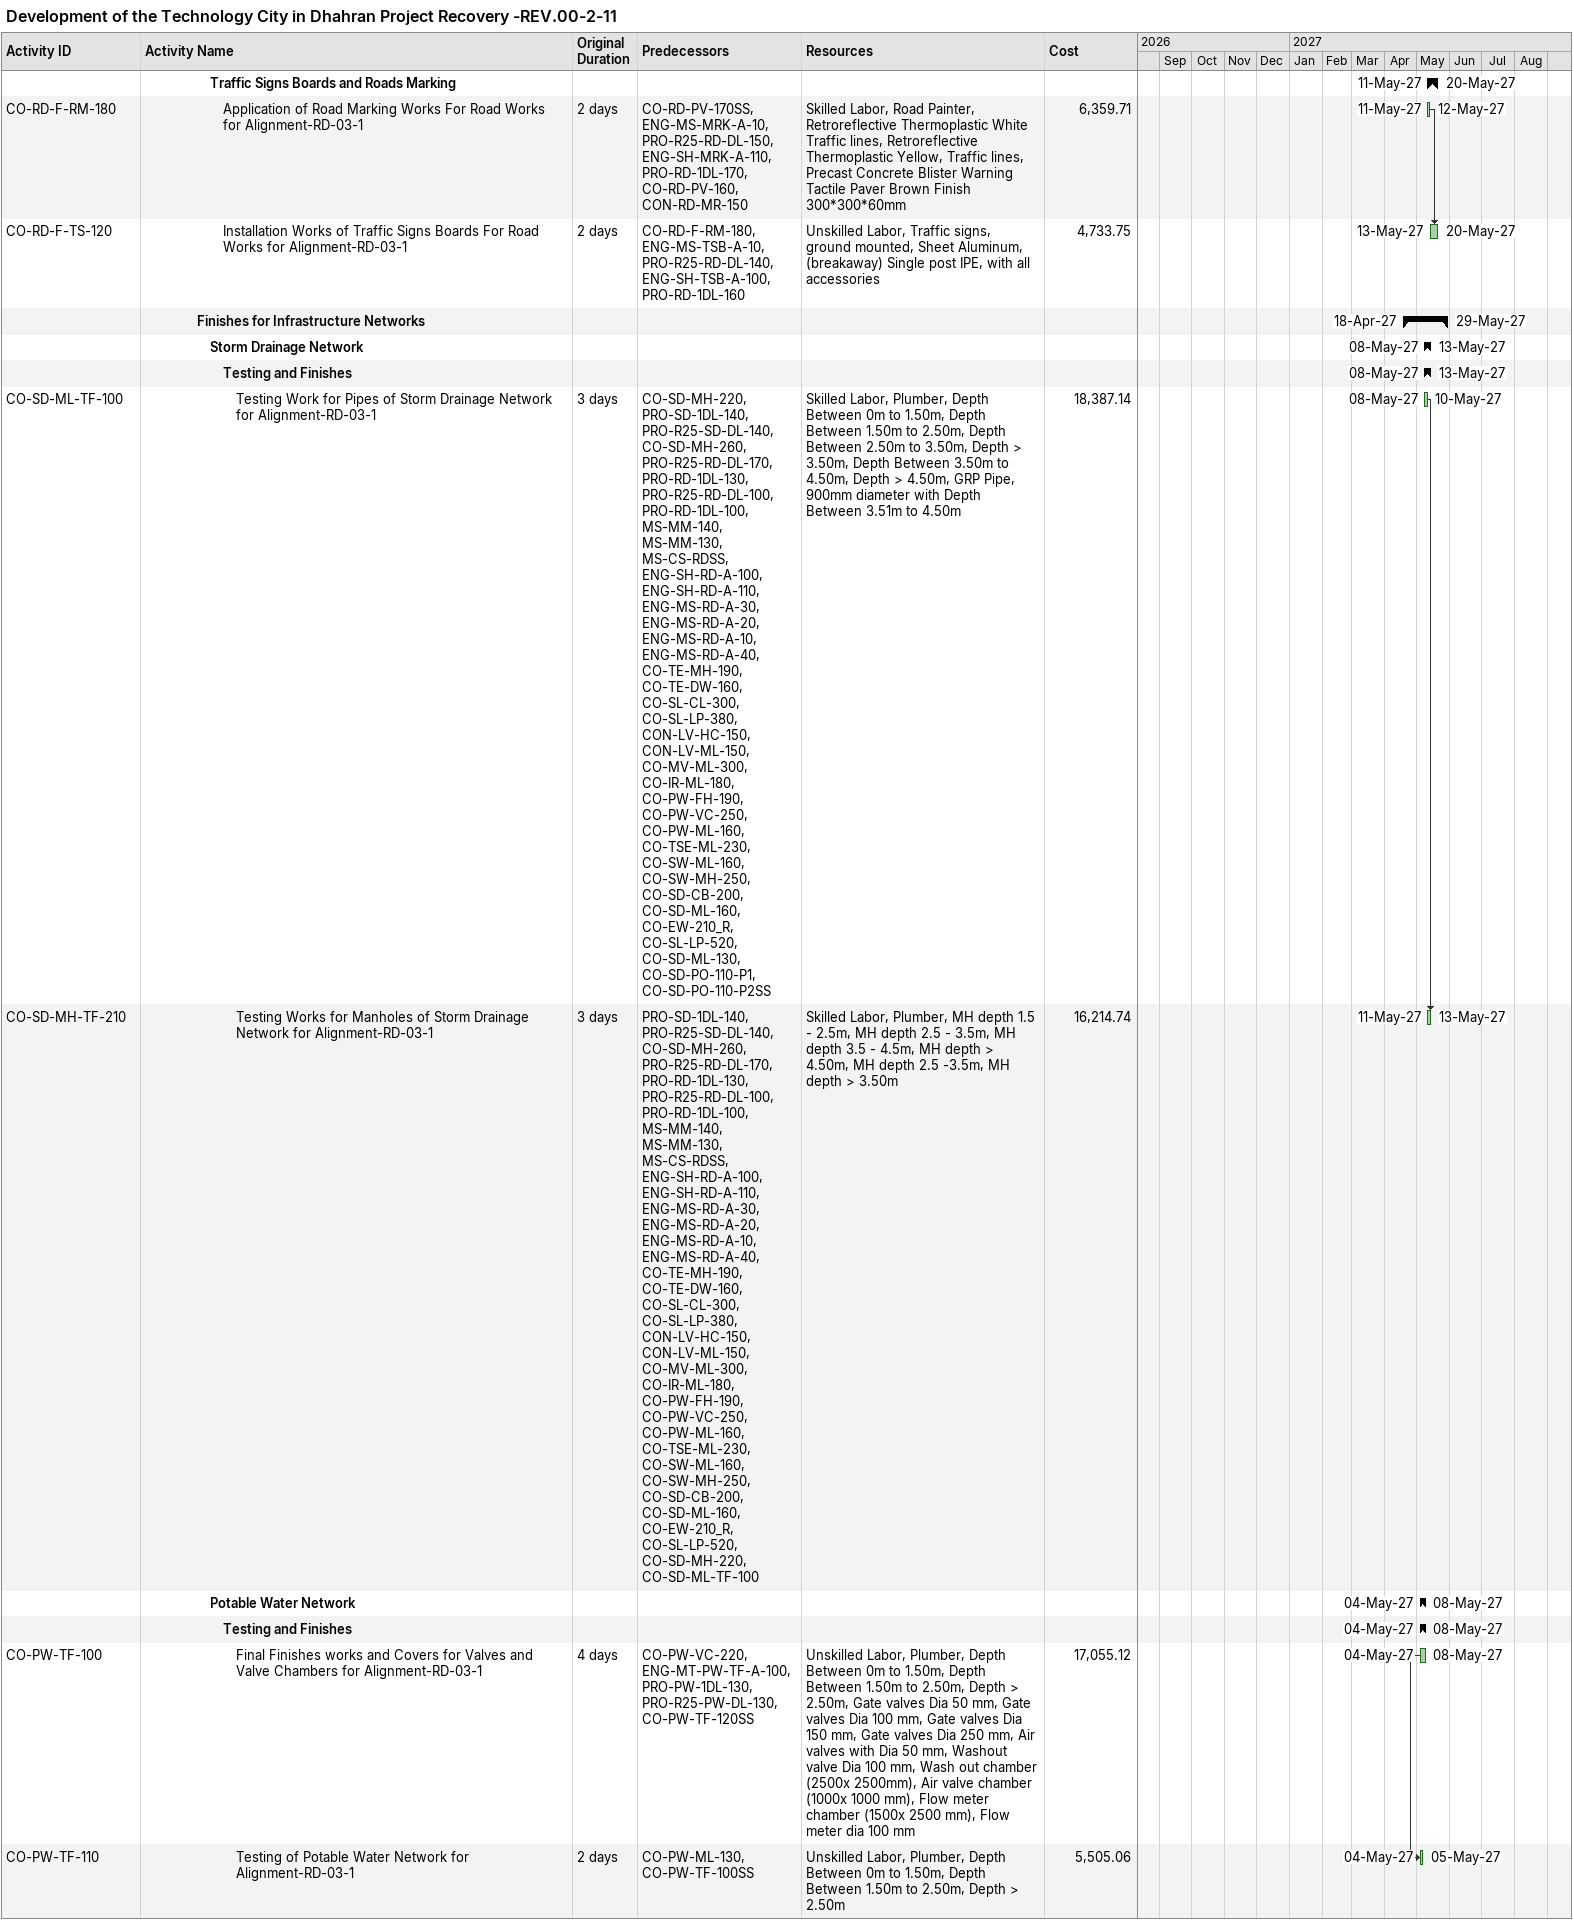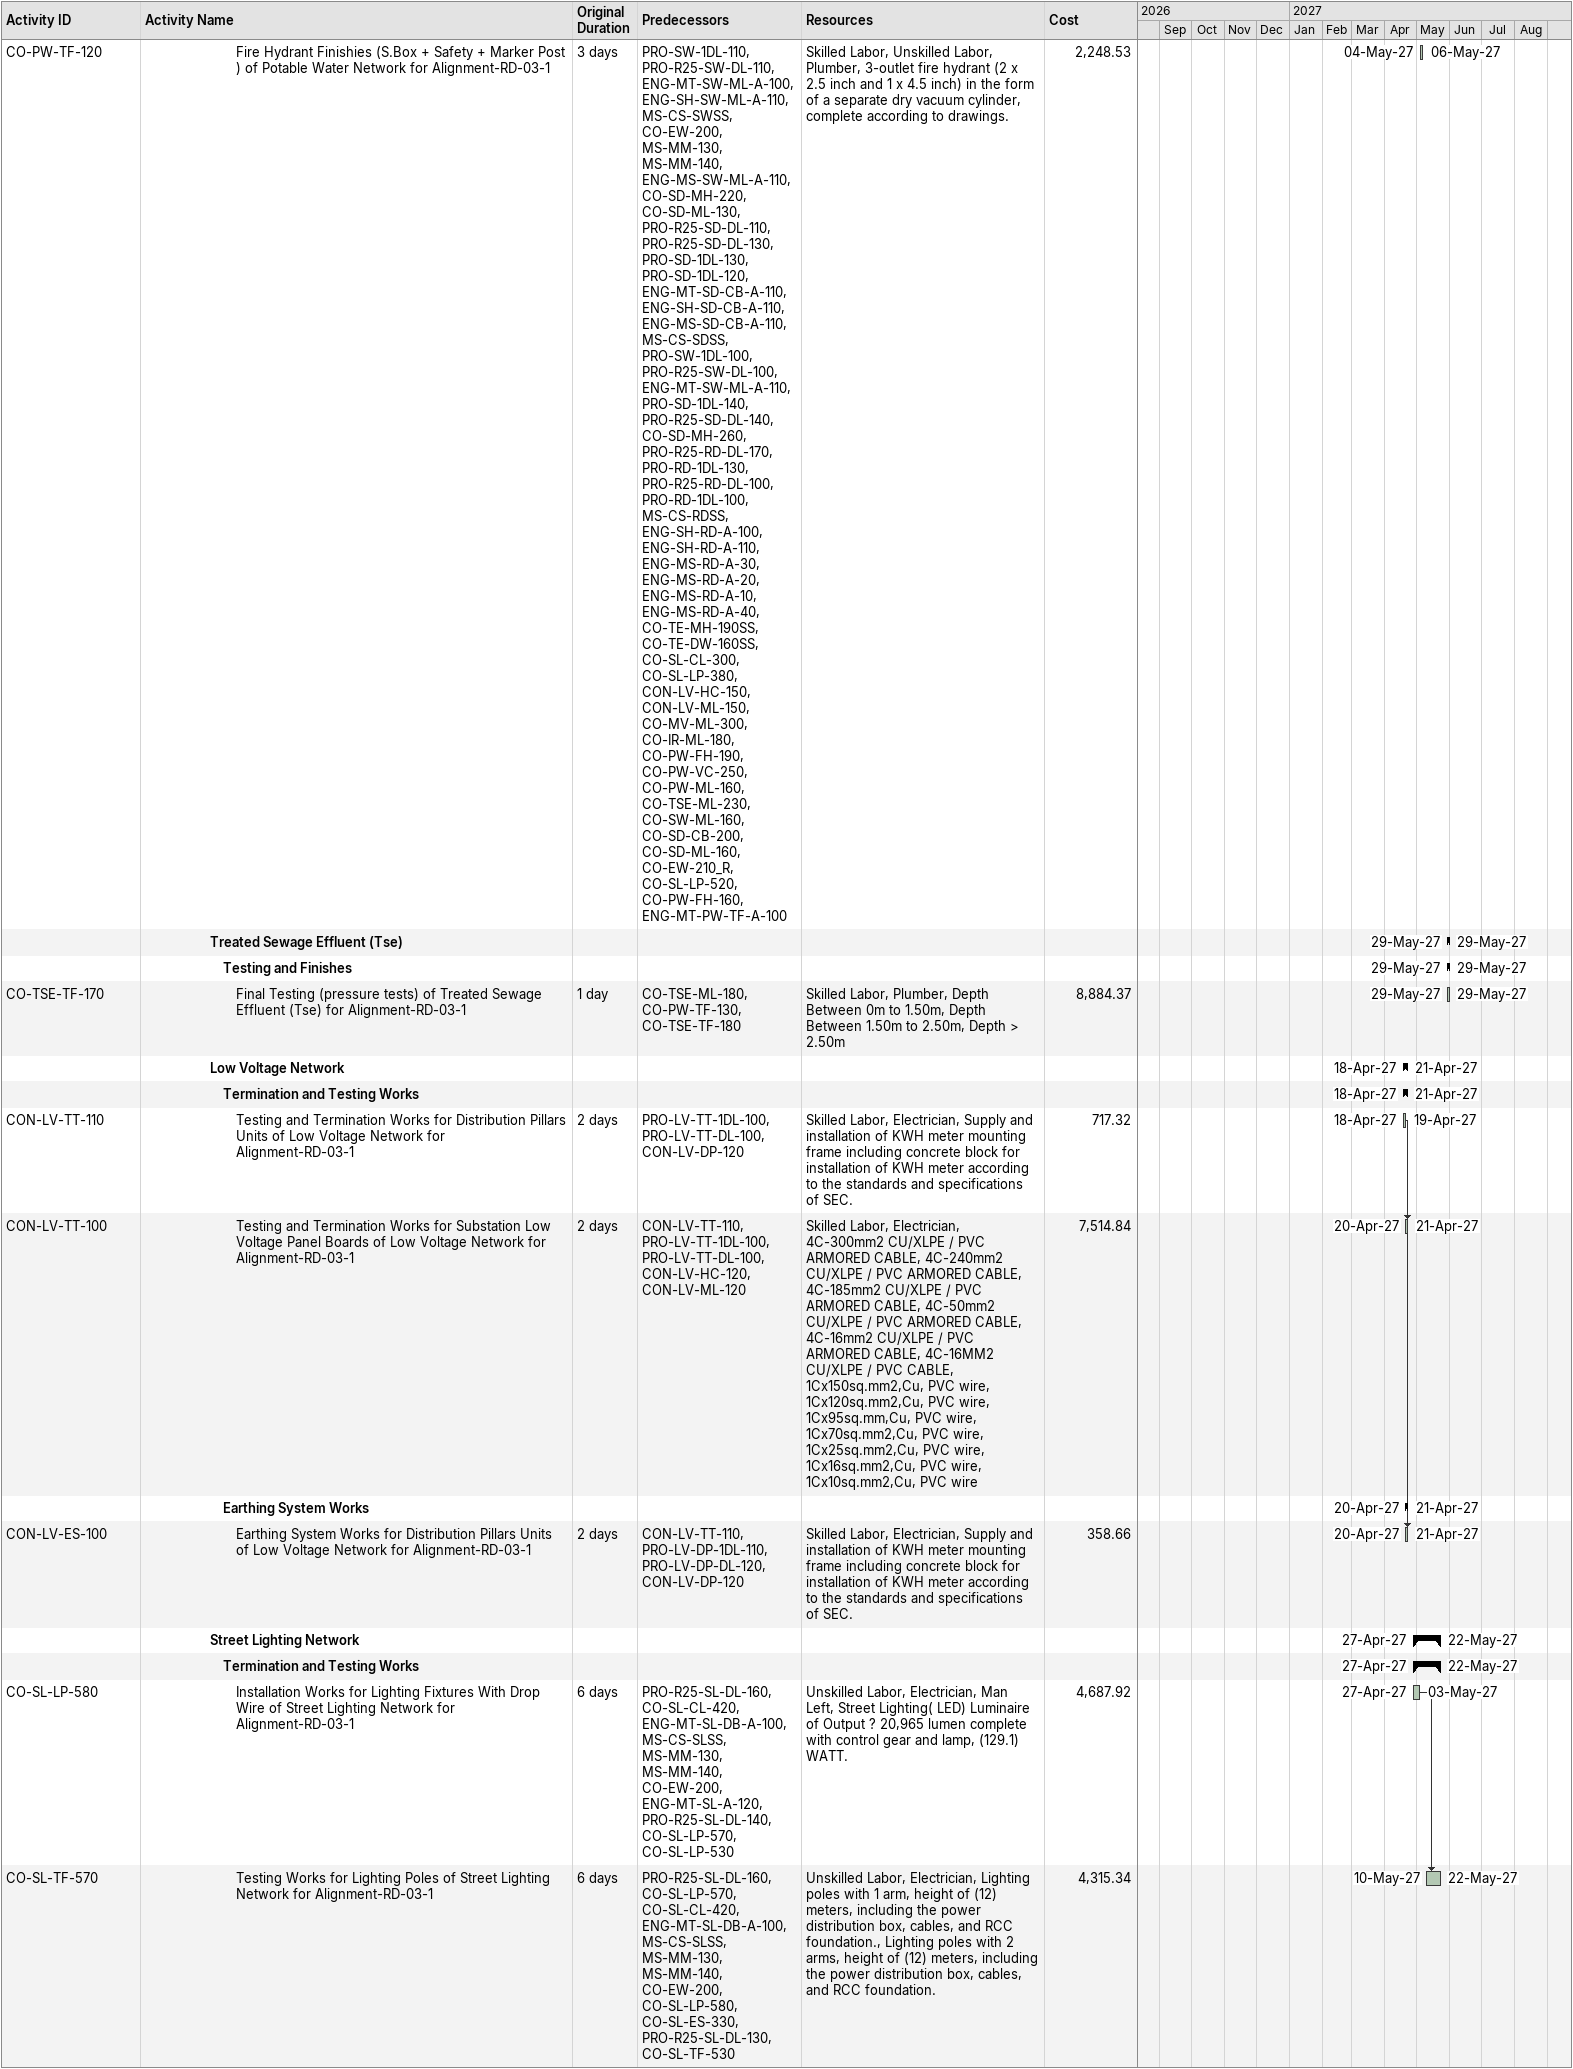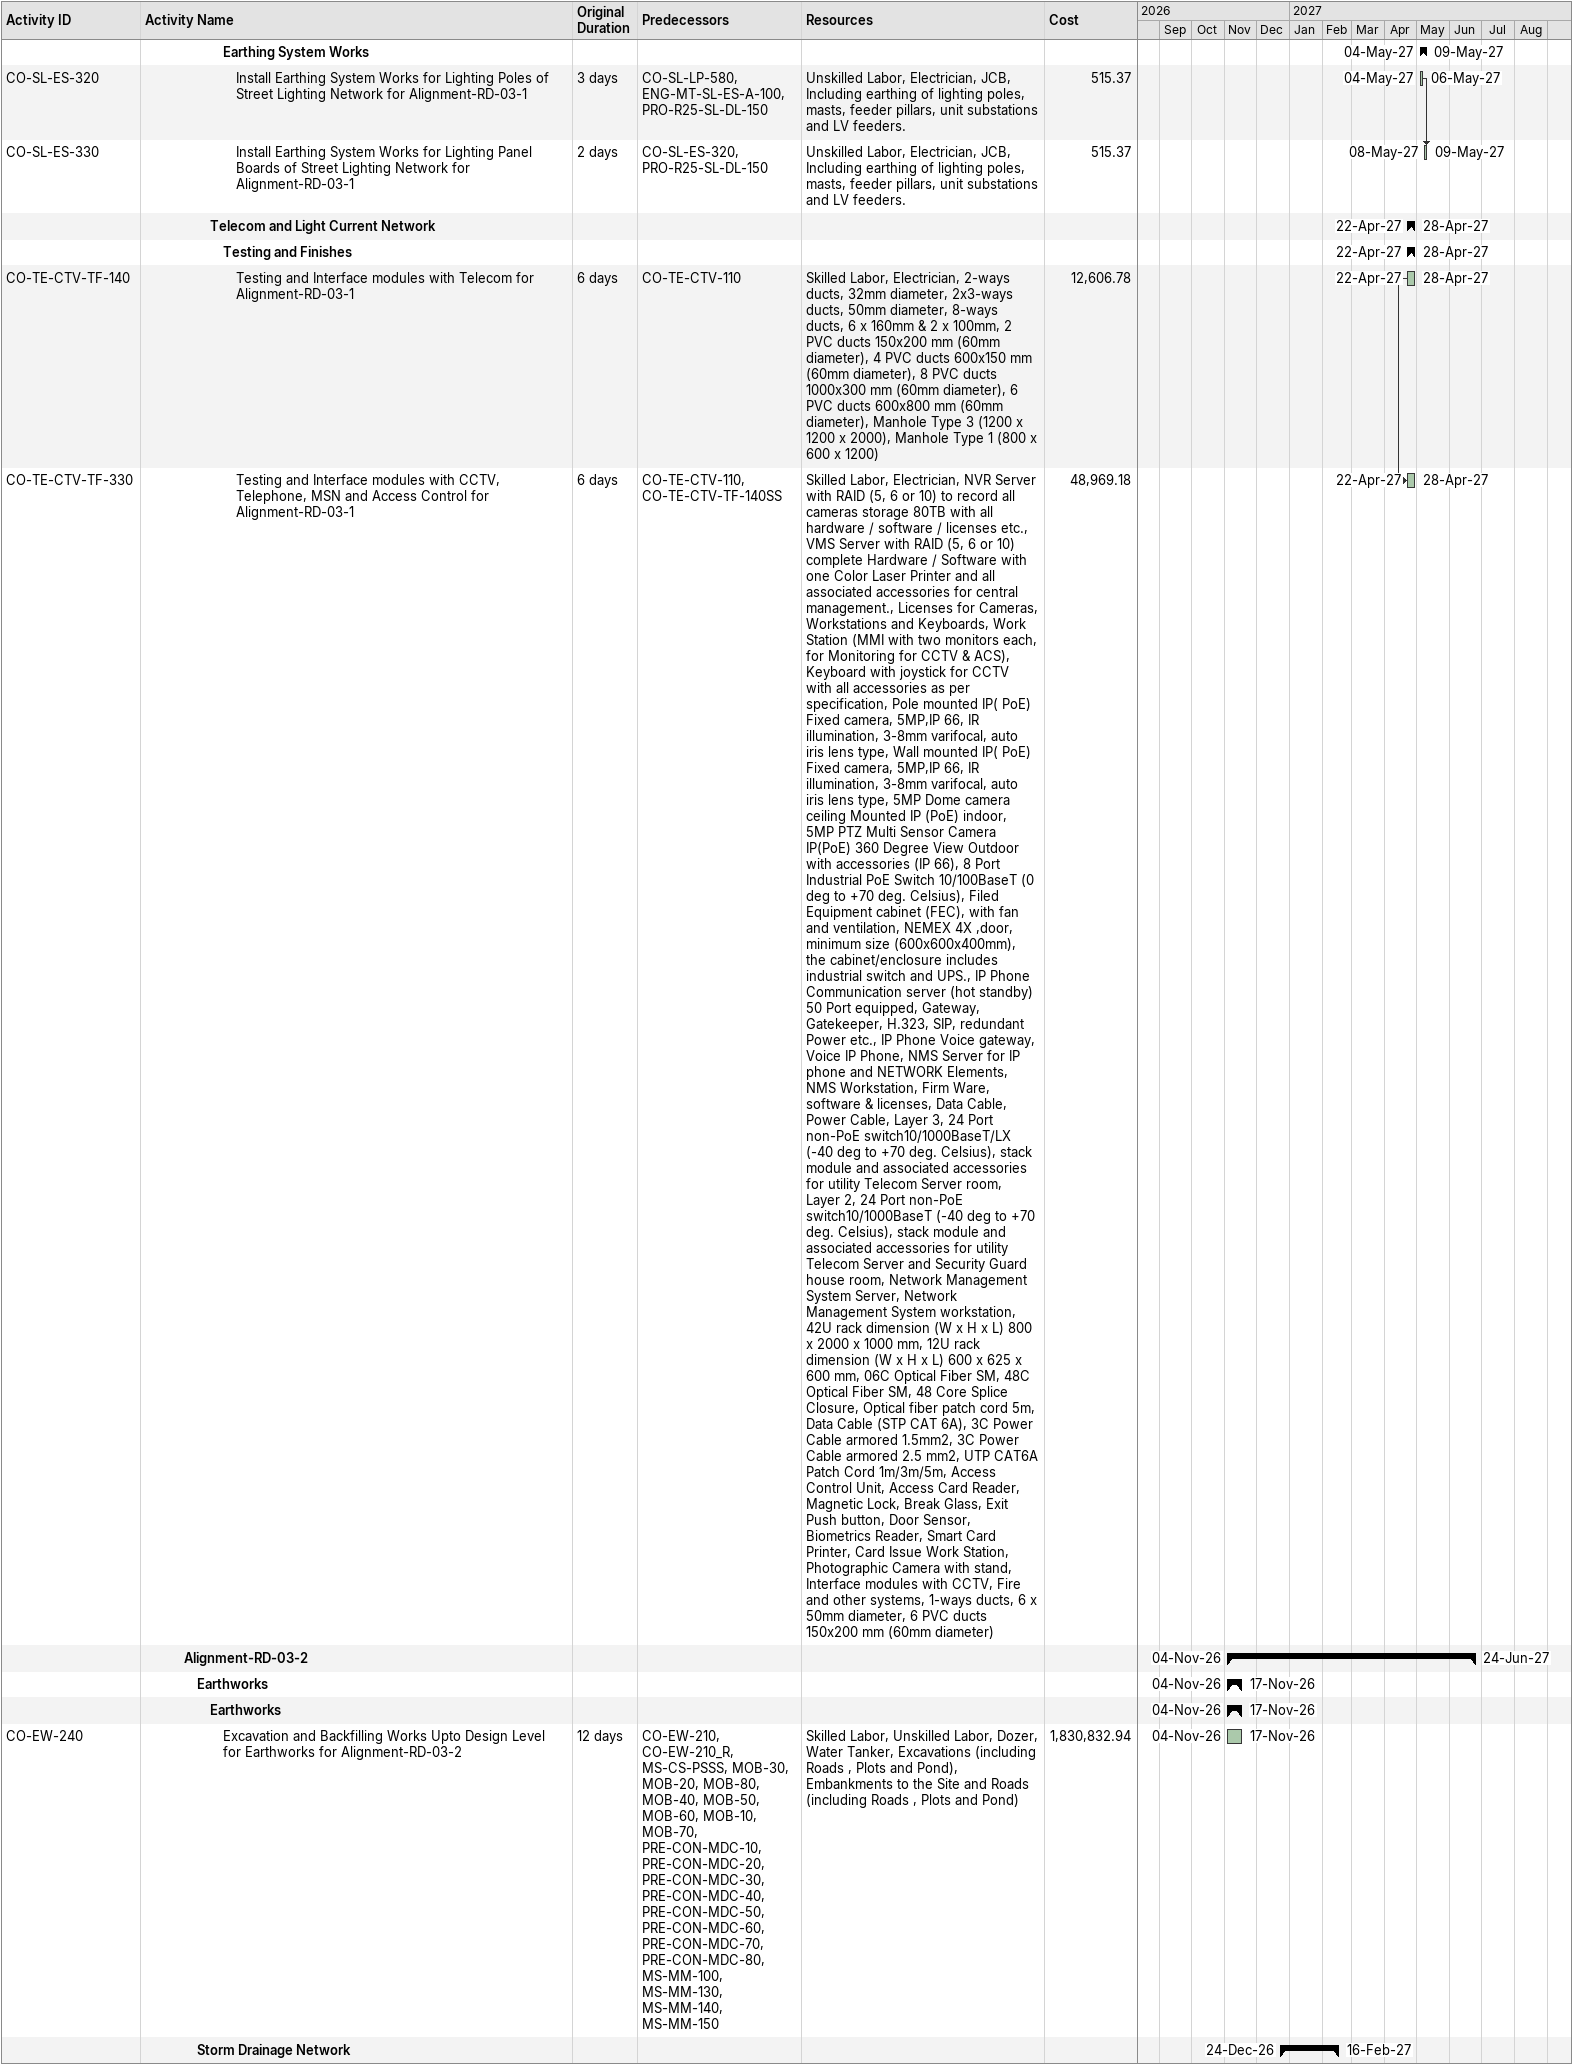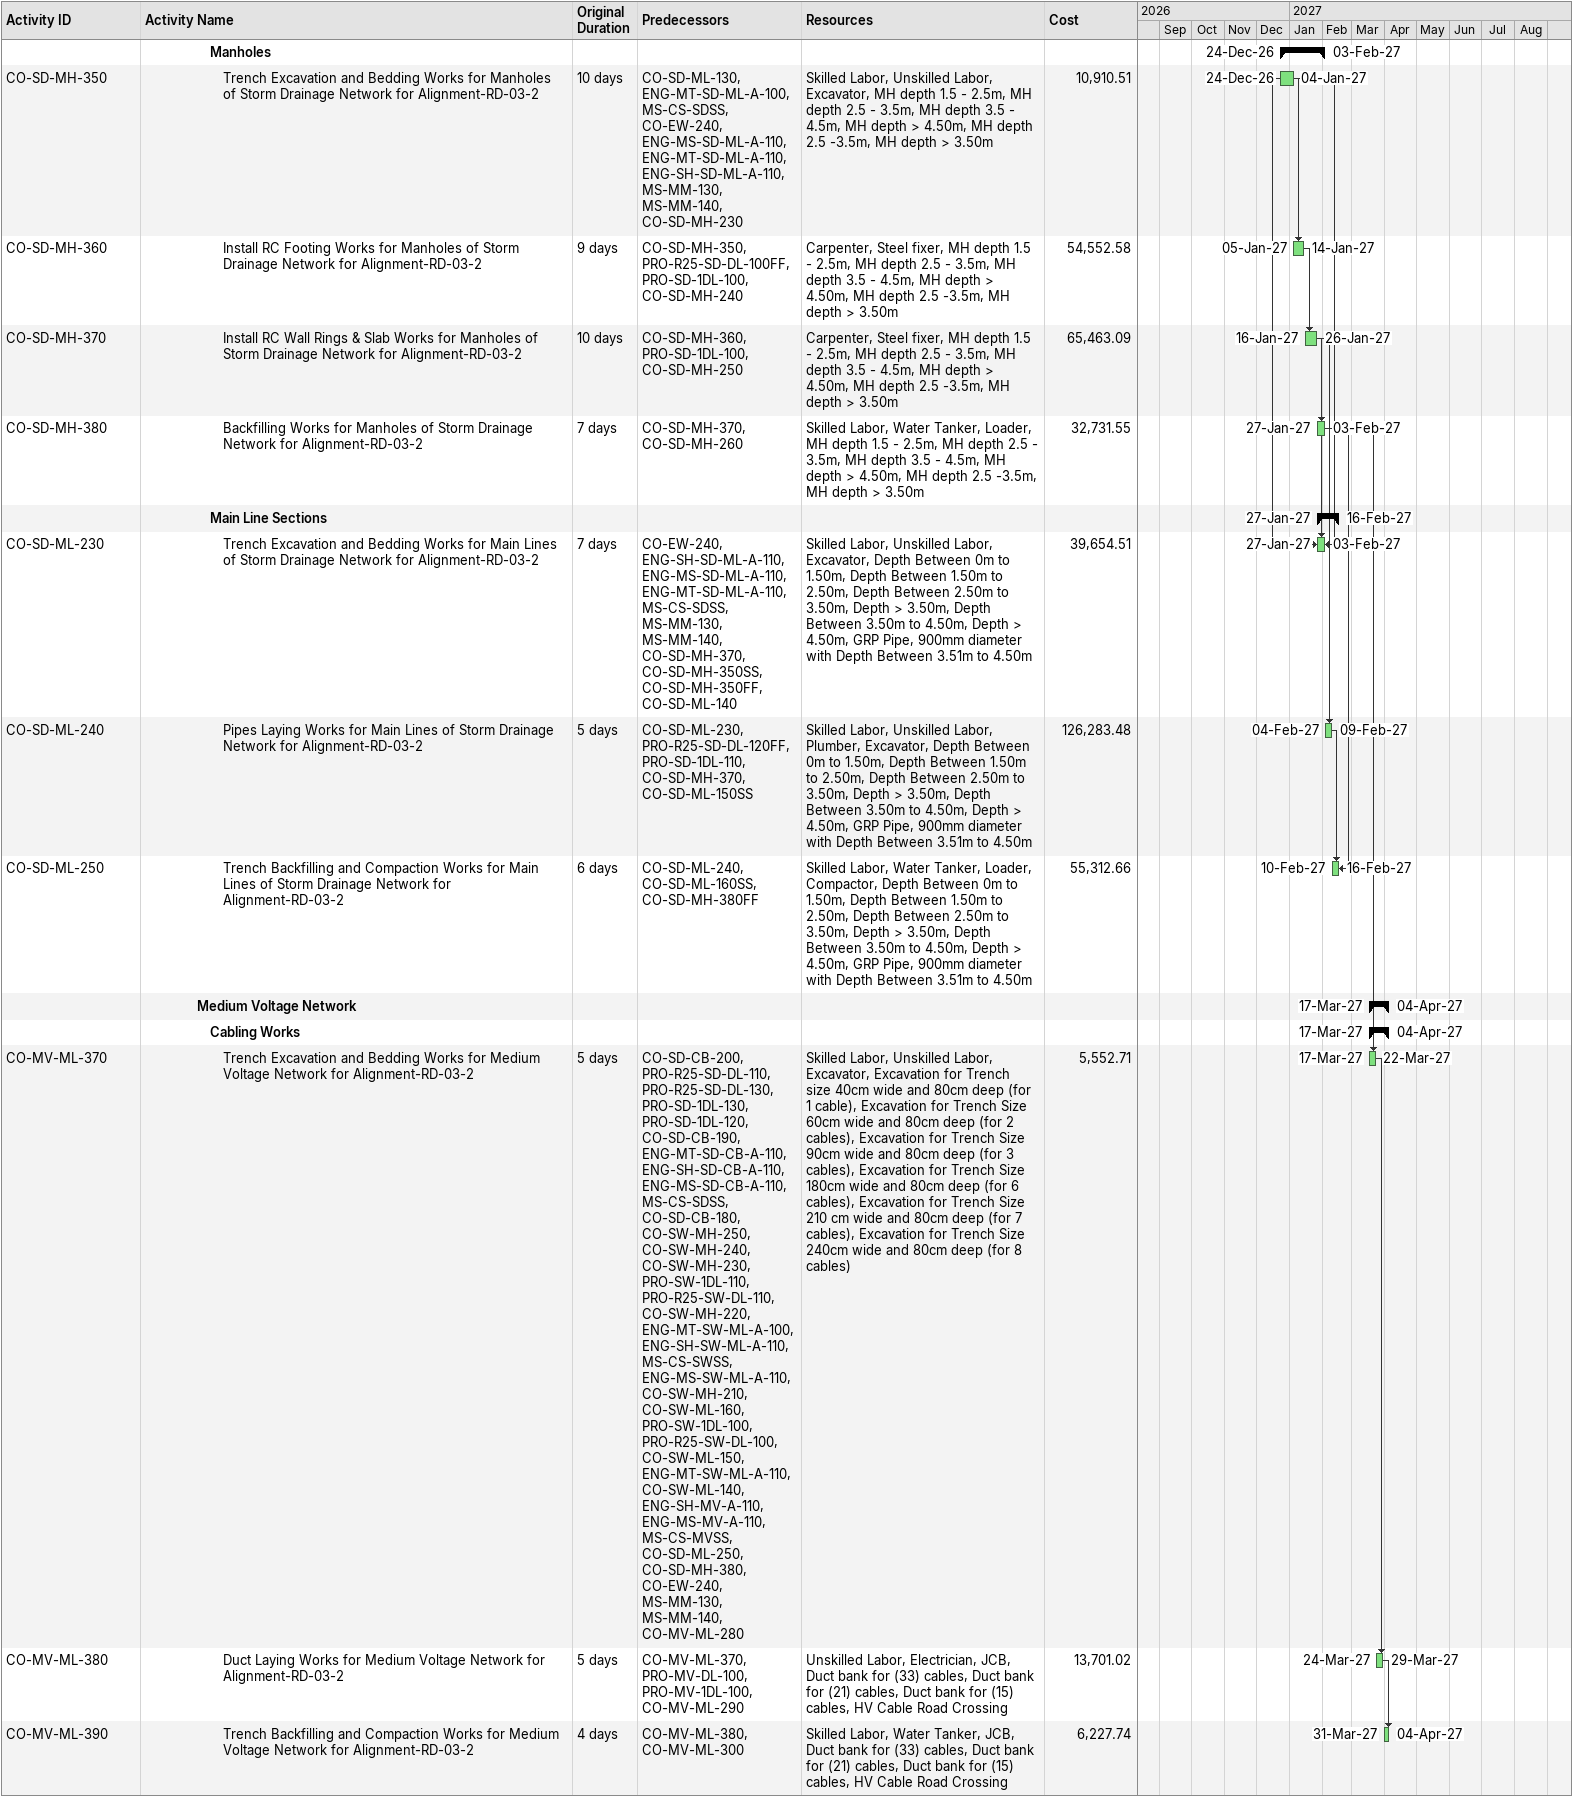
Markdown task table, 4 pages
Development of the Technology City in Dhahran Project Recovery -REV.00-2-11

| ID | Level | Task | Original duration | Start | Finish | Predecessors | Resources | Cost |
|---|---|---|---|---|---|---|---|---|
|  | 6 | **Traffic Signs Boards and Roads Marking** |  | 2027-05-11 | 2027-05-20 |  |  |  |
| CO-RD-F-RM-180 | 7 | Application of Road Marking Works For Road Works for Alignment-RD-03-1 | 2d | 2027-05-11 | 2027-05-12 | CO-RD-PV-170SS, ENG-MS-MRK-A-10, PRO-R25-RD-DL-150, ENG-SH-MRK-A-110, PRO-RD-1DL-170, CO-RD-PV-160, CON-RD-MR-150 | Skilled Labor, Road Painter, Retroreflective Thermoplastic White Traffic lines, Retroreflective Thermoplastic Yellow, Traffic lines, Precast Concrete Blister Warning Tactile Paver Brown Finish 300*300*60mm | 6359.71 |
| CO-RD-F-TS-120 | 7 | Installation Works of Traffic Signs Boards For Road Works for Alignment-RD-03-1 | 2d | 2027-05-13 | 2027-05-20 | CO-RD-F-RM-180, ENG-MS-TSB-A-10, PRO-R25-RD-DL-140, ENG-SH-TSB-A-100, PRO-RD-1DL-160 | Unskilled Labor, Traffic signs, ground mounted, Sheet Aluminum, (breakaway) Single post IPE, with all accessories | 4733.75 |
|  | 5 | **Finishes for Infrastructure Networks** |  | 2027-04-18 | 2027-05-29 |  |  |  |
|  | 6 | **Storm Drainage Network** |  | 2027-05-08 | 2027-05-13 |  |  |  |
|  | 7 | **Testing and Finishes** |  | 2027-05-08 | 2027-05-13 |  |  |  |
| CO-SD-ML-TF-100 | 8 | Testing Work for Pipes of Storm Drainage Network for Alignment-RD-03-1 | 3d | 2027-05-08 | 2027-05-10 | CO-SD-MH-220, PRO-SD-1DL-140, PRO-R25-SD-DL-140, CO-SD-MH-260, PRO-R25-RD-DL-170, PRO-RD-1DL-130, PRO-R25-RD-DL-100, PRO-RD-1DL-100, MS-MM-140, MS-MM-130, MS-CS-RDSS, ENG-SH-RD-A-100, ENG-SH-RD-A-110, ENG-MS-RD-A-30, ENG-MS-RD-A-20, ENG-MS-RD-A-10, ENG-MS-RD-A-40, CO-TE-MH-190, CO-TE-DW-160, CO-SL-CL-300, CO-SL-LP-380, CON-LV-HC-150, CON-LV-ML-150, CO-MV-ML-300, CO-IR-ML-180, CO-PW-FH-190, CO-PW-VC-250, CO-PW-ML-160, CO-TSE-ML-230, CO-SW-ML-160, CO-SW-MH-250, CO-SD-CB-200, CO-SD-ML-160, CO-EW-210_R, CO-SL-LP-520, CO-SD-ML-130, CO-SD-PO-110-P1, CO-SD-PO-110-P2SS | Skilled Labor, Plumber, Depth Between 0m to 1.50m, Depth Between 1.50m to 2.50m, Depth Between 2.50m to 3.50m, Depth > 3.50m, Depth Between 3.50m to 4.50m, Depth > 4.50m, GRP Pipe, 900mm diameter with Depth Between 3.51m to 4.50m | 18387.14 |
| CO-SD-MH-TF-210 | 8 | Testing Works for Manholes of Storm Drainage Network for Alignment-RD-03-1 | 3d | 2027-05-11 | 2027-05-13 | PRO-SD-1DL-140, PRO-R25-SD-DL-140, CO-SD-MH-260, PRO-R25-RD-DL-170, PRO-RD-1DL-130, PRO-R25-RD-DL-100, PRO-RD-1DL-100, MS-MM-140, MS-MM-130, MS-CS-RDSS, ENG-SH-RD-A-100, ENG-SH-RD-A-110, ENG-MS-RD-A-30, ENG-MS-RD-A-20, ENG-MS-RD-A-10, ENG-MS-RD-A-40, CO-TE-MH-190, CO-TE-DW-160, CO-SL-CL-300, CO-SL-LP-380, CON-LV-HC-150, CON-LV-ML-150, CO-MV-ML-300, CO-IR-ML-180, CO-PW-FH-190, CO-PW-VC-250, CO-PW-ML-160, CO-TSE-ML-230, CO-SW-ML-160, CO-SW-MH-250, CO-SD-CB-200, CO-SD-ML-160, CO-EW-210_R, CO-SL-LP-520, CO-SD-MH-220, CO-SD-ML-TF-100 | Skilled Labor, Plumber, MH depth 1.5 - 2.5m, MH depth 2.5 - 3.5m, MH depth 3.5 - 4.5m, MH depth > 4.50m, MH depth 2.5 -3.5m, MH depth > 3.50m | 16214.74 |
|  | 6 | **Potable Water Network** |  | 2027-05-04 | 2027-05-08 |  |  |  |
|  | 7 | **Testing and Finishes** |  | 2027-05-04 | 2027-05-08 |  |  |  |
| CO-PW-TF-100 | 8 | Final Finishes works and Covers for Valves and Valve Chambers for Alignment-RD-03-1 | 4d | 2027-05-04 | 2027-05-08 | CO-PW-VC-220, ENG-MT-PW-TF-A-100, PRO-PW-1DL-130, PRO-R25-PW-DL-130, CO-PW-TF-120SS | Unskilled Labor, Plumber, Depth Between 0m to 1.50m, Depth Between 1.50m to 2.50m, Depth > 2.50m, Gate valves Dia 50 mm, Gate valves Dia 100 mm, Gate valves Dia 150 mm, Gate valves Dia 250 mm, Air valves with Dia 50 mm, Washout valve Dia 100 mm, Wash out chamber (2500x 2500mm), Air valve chamber (1000x 1000 mm), Flow meter chamber (1500x 2500 mm), Flow meter dia 100 mm | 17055.12 |
| CO-PW-TF-110 | 8 | Testing of Potable Water Network for Alignment-RD-03-1 | 2d | 2027-05-04 | 2027-05-05 | CO-PW-ML-130, CO-PW-TF-100SS | Unskilled Labor, Plumber, Depth Between 0m to 1.50m, Depth Between 1.50m to 2.50m, Depth > 2.50m | 5505.06 |
| CO-PW-TF-120 | 8 | Fire Hydrant Finishies (S.Box + Safety + Marker Post ) of Potable Water Network for Alignment-RD-03-1 | 3d | 2027-05-04 | 2027-05-06 | PRO-SW-1DL-110, PRO-R25-SW-DL-110, ENG-MT-SW-ML-A-100, ENG-SH-SW-ML-A-110, MS-CS-SWSS, CO-EW-200, MS-MM-130, MS-MM-140, ENG-MS-SW-ML-A-110, CO-SD-MH-220, CO-SD-ML-130, PRO-R25-SD-DL-110, PRO-R25-SD-DL-130, PRO-SD-1DL-130, PRO-SD-1DL-120, ENG-MT-SD-CB-A-110, ENG-SH-SD-CB-A-110, ENG-MS-SD-CB-A-110, MS-CS-SDSS, PRO-SW-1DL-100, PRO-R25-SW-DL-100, ENG-MT-SW-ML-A-110, PRO-SD-1DL-140, PRO-R25-SD-DL-140, CO-SD-MH-260, PRO-R25-RD-DL-170, PRO-RD-1DL-130, PRO-R25-RD-DL-100, PRO-RD-1DL-100, MS-CS-RDSS, ENG-SH-RD-A-100, ENG-SH-RD-A-110, ENG-MS-RD-A-30, ENG-MS-RD-A-20, ENG-MS-RD-A-10, ENG-MS-RD-A-40, CO-TE-MH-190SS, CO-TE-DW-160SS, CO-SL-CL-300, CO-SL-LP-380, CON-LV-HC-150, CON-LV-ML-150, CO-MV-ML-300, CO-IR-ML-180, CO-PW-FH-190, CO-PW-VC-250, CO-PW-ML-160, CO-TSE-ML-230, CO-SW-ML-160, CO-SD-CB-200, CO-SD-ML-160, CO-EW-210_R, CO-SL-LP-520, CO-PW-FH-160, ENG-MT-PW-TF-A-100 | Skilled Labor, Unskilled Labor, Plumber, 3-outlet fire hydrant (2 x 2.5 inch and 1 x 4.5 inch) in the form of a separate dry vacuum cylinder, complete according to drawings. | 2248.53 |
|  | 6 | **Treated Sewage Effluent (Tse)** |  | 2027-05-29 | 2027-05-29 |  |  |  |
|  | 7 | **Testing and Finishes** |  | 2027-05-29 | 2027-05-29 |  |  |  |
| CO-TSE-TF-170 | 8 | Final Testing (pressure tests) of Treated Sewage Effluent (Tse) for Alignment-RD-03-1 | 1d | 2027-05-29 | 2027-05-29 | CO-TSE-ML-180, CO-PW-TF-130, CO-TSE-TF-180 | Skilled Labor, Plumber, Depth Between 0m to 1.50m, Depth Between 1.50m to 2.50m, Depth > 2.50m | 8884.37 |
|  | 6 | **Low Voltage Network** |  | 2027-04-18 | 2027-04-21 |  |  |  |
|  | 7 | **Termination and Testing Works** |  | 2027-04-18 | 2027-04-21 |  |  |  |
| CON-LV-TT-110 | 8 | Testing and Termination Works for Distribution Pillars Units of Low Voltage Network for Alignment-RD-03-1 | 2d | 2027-04-18 | 2027-04-19 | PRO-LV-TT-1DL-100, PRO-LV-TT-DL-100, CON-LV-DP-120 | Skilled Labor, Electrician, Supply and installation of KWH meter mounting frame including concrete block for installation of KWH meter according to the standards and specifications of SEC. | 717.32 |
| CON-LV-TT-100 | 8 | Testing and Termination Works for Substation Low Voltage Panel Boards of Low Voltage Network for Alignment-RD-03-1 | 2d | 2027-04-20 | 2027-04-21 | CON-LV-TT-110, PRO-LV-TT-1DL-100, PRO-LV-TT-DL-100, CON-LV-HC-120, CON-LV-ML-120 | Skilled Labor, Electrician, 4C-300mm2 CU/XLPE / PVC ARMORED CABLE, 4C-240mm2 CU/XLPE / PVC ARMORED CABLE, 4C-185mm2 CU/XLPE / PVC ARMORED CABLE, 4C-50mm2 CU/XLPE / PVC ARMORED CABLE, 4C-16mm2 CU/XLPE / PVC ARMORED CABLE, 4C-16MM2 CU/XLPE / PVC CABLE, 1Cx150sq.mm2,Cu, PVC wire, 1Cx120sq.mm2,Cu, PVC wire, 1Cx95sq.mm,Cu, PVC wire, 1Cx70sq.mm2,Cu, PVC wire, 1Cx25sq.mm2,Cu, PVC wire, 1Cx16sq.mm2,Cu, PVC wire, 1Cx10sq.mm2,Cu, PVC wire | 7514.84 |
|  | 7 | **Earthing System Works** |  | 2027-04-20 | 2027-04-21 |  |  |  |
| CON-LV-ES-100 | 8 | Earthing System Works for Distribution Pillars Units of Low Voltage Network for Alignment-RD-03-1 | 2d | 2027-04-20 | 2027-04-21 | CON-LV-TT-110, PRO-LV-DP-1DL-110, PRO-LV-DP-DL-120, CON-LV-DP-120 | Skilled Labor, Electrician, Supply and installation of KWH meter mounting frame including concrete block for installation of KWH meter according to the standards and specifications of SEC. | 358.66 |
|  | 6 | **Street Lighting Network** |  | 2027-04-27 | 2027-05-22 |  |  |  |
|  | 7 | **Termination and Testing Works** |  | 2027-04-27 | 2027-05-22 |  |  |  |
| CO-SL-LP-580 | 8 | Installation Works for Lighting Fixtures With Drop Wire of Street Lighting Network for Alignment-RD-03-1 | 6d | 2027-04-27 | 2027-05-03 | PRO-R25-SL-DL-160, CO-SL-CL-420, ENG-MT-SL-DB-A-100, MS-CS-SLSS, MS-MM-130, MS-MM-140, CO-EW-200, ENG-MT-SL-A-120, PRO-R25-SL-DL-140, CO-SL-LP-570, CO-SL-LP-530 | Unskilled Labor, Electrician, Man Left, Street Lighting( LED) Luminaire of Output ? 20,965 lumen complete with control gear and lamp, (129.1) WATT. | 4687.92 |
| CO-SL-TF-570 | 8 | Testing Works for Lighting Poles of Street Lighting Network for Alignment-RD-03-1 | 6d | 2027-05-10 | 2027-05-22 | PRO-R25-SL-DL-160, CO-SL-LP-570, CO-SL-CL-420, ENG-MT-SL-DB-A-100, MS-CS-SLSS, MS-MM-130, MS-MM-140, CO-EW-200, CO-SL-LP-580, CO-SL-ES-330, PRO-R25-SL-DL-130, CO-SL-TF-530 | Unskilled Labor, Electrician, Lighting poles with 1 arm, height of (12) meters, including the power distribution box, cables, and RCC foundation., Lighting poles with 2 arms, height of (12) meters, including the power distribution box, cables, and RCC foundation. | 4315.34 |
|  | 7 | **Earthing System Works** |  | 2027-05-04 | 2027-05-09 |  |  |  |
| CO-SL-ES-320 | 8 | Install Earthing System Works for Lighting Poles of Street Lighting Network for Alignment-RD-03-1 | 3d | 2027-05-04 | 2027-05-06 | CO-SL-LP-580, ENG-MT-SL-ES-A-100, PRO-R25-SL-DL-150 | Unskilled Labor, Electrician, JCB, Including earthing of lighting poles, masts, feeder pillars, unit substations and LV feeders. | 515.37 |
| CO-SL-ES-330 | 8 | Install Earthing System Works for Lighting Panel Boards of Street Lighting Network for Alignment-RD-03-1 | 2d | 2027-05-08 | 2027-05-09 | CO-SL-ES-320, PRO-R25-SL-DL-150 | Unskilled Labor, Electrician, JCB, Including earthing of lighting poles, masts, feeder pillars, unit substations and LV feeders. | 515.37 |
|  | 6 | **Telecom and Light Current Network** |  | 2027-04-22 | 2027-04-28 |  |  |  |
|  | 7 | **Testing and Finishes** |  | 2027-04-22 | 2027-04-28 |  |  |  |
| CO-TE-CTV-TF-140 | 8 | Testing and Interface modules with Telecom for Alignment-RD-03-1 | 6d | 2027-04-22 | 2027-04-28 | CO-TE-CTV-110 | Skilled Labor, Electrician, 2-ways ducts, 32mm diameter, 2x3-ways ducts, 50mm diameter, 8-ways ducts, 6 x 160mm & 2 x 100mm, 2 PVC ducts 150x200 mm (60mm diameter), 4 PVC ducts 600x150 mm (60mm diameter), 8 PVC ducts 1000x300 mm (60mm diameter), 6 PVC ducts 600x800 mm (60mm diameter), Manhole Type 3 (1200 x 1200 x 2000), Manhole Type 1 (800 x 600 x 1200) | 12606.78 |
| CO-TE-CTV-TF-330 | 8 | Testing and Interface modules with CCTV, Telephone, MSN and Access Control for Alignment-RD-03-1 | 6d | 2027-04-22 | 2027-04-28 | CO-TE-CTV-110, CO-TE-CTV-TF-140SS | Skilled Labor, Electrician, NVR Server with RAID (5, 6 or 10) to record all cameras storage 80TB with all hardware / software / licenses etc., VMS Server with RAID (5, 6 or 10) complete Hardware / Software with one Color Laser Printer and all associated accessories for central management., Licenses for Cameras, Workstations and Keyboards, Work Station (MMI with two monitors each, for Monitoring for CCTV & ACS), Keyboard with joystick for CCTV with all accessories as per specification, Pole mounted IP( PoE) Fixed camera, 5MP,IP 66, IR illumination, 3-8mm varifocal, auto iris lens type, Wall mounted IP( PoE) Fixed camera, 5MP,IP 66, IR illumination, 3-8mm varifocal, auto iris lens type, 5MP Dome camera ceiling Mounted IP (PoE) indoor, 5MP PTZ Multi Sensor Camera IP(PoE) 360 Degree View Outdoor with accessories (IP 66), 8 Port Industrial PoE Switch 10/100BaseT (0 deg to +70 deg. Celsius), Filed Equipment cabinet (FEC), with fan and ventilation, NEMEX 4X ,door, minimum size (600x600x400mm), the cabinet/enclosure includes industrial switch and UPS., IP Phone Communication server (hot standby) 50 Port equipped, Gateway, Gatekeeper, H.323, SIP, redundant Power etc., IP Phone Voice gateway, Voice IP Phone, NMS Server for IP phone and NETWORK Elements, NMS Workstation, Firm Ware, software & licenses, Data Cable, Power Cable, Layer 3, 24 Port non-PoE switch10/1000BaseT/LX (-40 deg to +70 deg. Celsius), stack module and associated accessories for utility Telecom Server room, Layer 2, 24 Port non-PoE switch10/1000BaseT (-40 deg to +70 deg. Celsius), stack module and associated accessories for utility Telecom Server and Security Guard house room, Network Management System Server, Network Management System workstation, 42U rack dimension (W x H x L) 800 x 2000 x 1000 mm, 12U rack dimension (W x H x L) 600 x 625 x 600 mm, 06C Optical Fiber SM, 48C Optical Fiber SM, 48 Core Splice Closure, Optical fiber patch cord 5m, Data Cable (STP CAT 6A), 3C Power Cable armored 1.5mm2, 3C Power Cable armored 2.5 mm2, UTP CAT6A Patch Cord 1m/3m/5m, Access Control Unit, Access Card Reader, Magnetic Lock, Break Glass, Exit Push button, Door Sensor, Biometrics Reader, Smart Card Printer, Card Issue Work Station, Photographic Camera with stand, Interface modules with CCTV, Fire and other systems, 1-ways ducts, 6 x 50mm diameter, 6 PVC ducts 150x200 mm (60mm diameter) | 48969.18 |
|  | 4 | **Alignment-RD-03-2** |  | 2026-11-04 | 2027-06-24 |  |  |  |
|  | 5 | **Earthworks** |  | 2026-11-04 | 2026-11-17 |  |  |  |
|  | 6 | **Earthworks** |  | 2026-11-04 | 2026-11-17 |  |  |  |
| CO-EW-240 | 7 | Excavation and Backfilling Works Upto Design Level for Earthworks for Alignment-RD-03-2 | 12d | 2026-11-04 | 2026-11-17 | CO-EW-210, CO-EW-210_R, MS-CS-PSSS, MOB-30, MOB-20, MOB-80, MOB-40, MOB-50, MOB-60, MOB-10, MOB-70, PRE-CON-MDC-10, PRE-CON-MDC-20, PRE-CON-MDC-30, PRE-CON-MDC-40, PRE-CON-MDC-50, PRE-CON-MDC-60, PRE-CON-MDC-70, PRE-CON-MDC-80, MS-MM-100, MS-MM-130, MS-MM-140, MS-MM-150 | Skilled Labor, Unskilled Labor, Dozer, Water Tanker, Excavations (including Roads , Plots and Pond), Embankments to the Site and Roads (including Roads , Plots and Pond) | 1830832.94 |
|  | 5 | **Storm Drainage Network** |  | 2026-12-24 | 2027-02-16 |  |  |  |
|  | 6 | **Manholes** |  | 2026-12-24 | 2027-02-03 |  |  |  |
| CO-SD-MH-350 | 7 | Trench Excavation and Bedding Works for Manholes of Storm Drainage Network for Alignment-RD-03-2 | 10d | 2026-12-24 | 2027-01-04 | CO-SD-ML-130, ENG-MT-SD-ML-A-100, MS-CS-SDSS, CO-EW-240, ENG-MS-SD-ML-A-110, ENG-MT-SD-ML-A-110, ENG-SH-SD-ML-A-110, MS-MM-130, MS-MM-140, CO-SD-MH-230 | Skilled Labor, Unskilled Labor, Excavator, MH depth 1.5 - 2.5m, MH depth 2.5 - 3.5m, MH depth 3.5 - 4.5m, MH depth > 4.50m, MH depth 2.5 -3.5m, MH depth > 3.50m | 10910.51 |
| CO-SD-MH-360 | 7 | Install RC Footing Works for Manholes of Storm Drainage Network for Alignment-RD-03-2 | 9d | 2027-01-05 | 2027-01-14 | CO-SD-MH-350, PRO-R25-SD-DL-100FF, PRO-SD-1DL-100, CO-SD-MH-240 | Carpenter, Steel fixer, MH depth 1.5 - 2.5m, MH depth 2.5 - 3.5m, MH depth 3.5 - 4.5m, MH depth > 4.50m, MH depth 2.5 -3.5m, MH depth > 3.50m | 54552.58 |
| CO-SD-MH-370 | 7 | Install RC Wall Rings & Slab Works for Manholes of Storm Drainage Network for Alignment-RD-03-2 | 10d | 2027-01-16 | 2027-01-26 | CO-SD-MH-360, PRO-SD-1DL-100, CO-SD-MH-250 | Carpenter, Steel fixer, MH depth 1.5 - 2.5m, MH depth 2.5 - 3.5m, MH depth 3.5 - 4.5m, MH depth > 4.50m, MH depth 2.5 -3.5m, MH depth > 3.50m | 65463.09 |
| CO-SD-MH-380 | 7 | Backfilling Works for Manholes of Storm Drainage Network for Alignment-RD-03-2 | 7d | 2027-01-27 | 2027-02-03 | CO-SD-MH-370, CO-SD-MH-260 | Skilled Labor, Water Tanker, Loader, MH depth 1.5 - 2.5m, MH depth 2.5 - 3.5m, MH depth 3.5 - 4.5m, MH depth > 4.50m, MH depth 2.5 -3.5m, MH depth > 3.50m | 32731.55 |
|  | 6 | **Main Line Sections** |  | 2027-01-27 | 2027-02-16 |  |  |  |
| CO-SD-ML-230 | 7 | Trench Excavation and Bedding Works for Main Lines of Storm Drainage Network for Alignment-RD-03-2 | 7d | 2027-01-27 | 2027-02-03 | CO-EW-240, ENG-SH-SD-ML-A-110, ENG-MS-SD-ML-A-110, ENG-MT-SD-ML-A-110, MS-CS-SDSS, MS-MM-130, MS-MM-140, CO-SD-MH-370, CO-SD-MH-350SS, CO-SD-MH-350FF, CO-SD-ML-140 | Skilled Labor, Unskilled Labor, Excavator, Depth Between 0m to 1.50m, Depth Between 1.50m to 2.50m, Depth Between 2.50m to 3.50m, Depth > 3.50m, Depth Between 3.50m to 4.50m, Depth > 4.50m, GRP Pipe, 900mm diameter with Depth Between 3.51m to 4.50m | 39654.51 |
| CO-SD-ML-240 | 7 | Pipes Laying Works for Main Lines of Storm Drainage Network for Alignment-RD-03-2 | 5d | 2027-02-04 | 2027-02-09 | CO-SD-ML-230, PRO-R25-SD-DL-120FF, PRO-SD-1DL-110, CO-SD-MH-370, CO-SD-ML-150SS | Skilled Labor, Unskilled Labor, Plumber, Excavator, Depth Between 0m to 1.50m, Depth Between 1.50m to 2.50m, Depth Between 2.50m to 3.50m, Depth > 3.50m, Depth Between 3.50m to 4.50m, Depth > 4.50m, GRP Pipe, 900mm diameter with Depth Between 3.51m to 4.50m | 126283.48 |
| CO-SD-ML-250 | 7 | Trench Backfilling and Compaction Works for Main Lines of Storm Drainage Network for Alignment-RD-03-2 | 6d | 2027-02-10 | 2027-02-16 | CO-SD-ML-240, CO-SD-ML-160SS, CO-SD-MH-380FF | Skilled Labor, Water Tanker, Loader, Compactor, Depth Between 0m to 1.50m, Depth Between 1.50m to 2.50m, Depth Between 2.50m to 3.50m, Depth > 3.50m, Depth Between 3.50m to 4.50m, Depth > 4.50m, GRP Pipe, 900mm diameter with Depth Between 3.51m to 4.50m | 55312.66 |
|  | 5 | **Medium Voltage Network** |  | 2027-03-17 | 2027-04-04 |  |  |  |
|  | 6 | **Cabling Works** |  | 2027-03-17 | 2027-04-04 |  |  |  |
| CO-MV-ML-370 | 7 | Trench Excavation and Bedding Works for Medium Voltage Network for Alignment-RD-03-2 | 5d | 2027-03-17 | 2027-03-22 | CO-SD-CB-200, PRO-R25-SD-DL-110, PRO-R25-SD-DL-130, PRO-SD-1DL-130, PRO-SD-1DL-120, CO-SD-CB-190, ENG-MT-SD-CB-A-110, ENG-SH-SD-CB-A-110, ENG-MS-SD-CB-A-110, MS-CS-SDSS, CO-SD-CB-180, CO-SW-MH-250, CO-SW-MH-240, CO-SW-MH-230, PRO-SW-1DL-110, PRO-R25-SW-DL-110, CO-SW-MH-220, ENG-MT-SW-ML-A-100, ENG-SH-SW-ML-A-110, MS-CS-SWSS, ENG-MS-SW-ML-A-110, CO-SW-MH-210, CO-SW-ML-160, PRO-SW-1DL-100, PRO-R25-SW-DL-100, CO-SW-ML-150, ENG-MT-SW-ML-A-110, CO-SW-ML-140, ENG-SH-MV-A-110, ENG-MS-MV-A-110, MS-CS-MVSS, CO-SD-ML-250, CO-SD-MH-380, CO-EW-240, MS-MM-130, MS-MM-140, CO-MV-ML-280 | Skilled Labor, Unskilled Labor, Excavator, Excavation for Trench size 40cm wide and 80cm deep (for 1 cable), Excavation for Trench Size 60cm wide and 80cm deep (for 2 cables), Excavation for Trench Size 90cm wide and 80cm deep (for 3 cables), Excavation for Trench Size 180cm wide and 80cm deep (for 6 cables), Excavation for Trench Size 210 cm wide and 80cm deep (for 7 cables), Excavation for Trench Size 240cm wide and 80cm deep (for 8 cables) | 5552.71 |
| CO-MV-ML-380 | 7 | Duct Laying Works for Medium Voltage Network for Alignment-RD-03-2 | 5d | 2027-03-24 | 2027-03-29 | CO-MV-ML-370, PRO-MV-DL-100, PRO-MV-1DL-100, CO-MV-ML-290 | Unskilled Labor, Electrician, JCB, Duct bank for (33) cables, Duct bank for (21) cables, Duct bank for (15) cables, HV Cable Road Crossing | 13701.02 |
| CO-MV-ML-390 | 7 | Trench Backfilling and Compaction Works for Medium Voltage Network for Alignment-RD-03-2 | 4d | 2027-03-31 | 2027-04-04 | CO-MV-ML-380, CO-MV-ML-300 | Skilled Labor, Water Tanker, JCB, Duct bank for (33) cables, Duct bank for (21) cables, Duct bank for (15) cables, HV Cable Road Crossing | 6227.74 |
